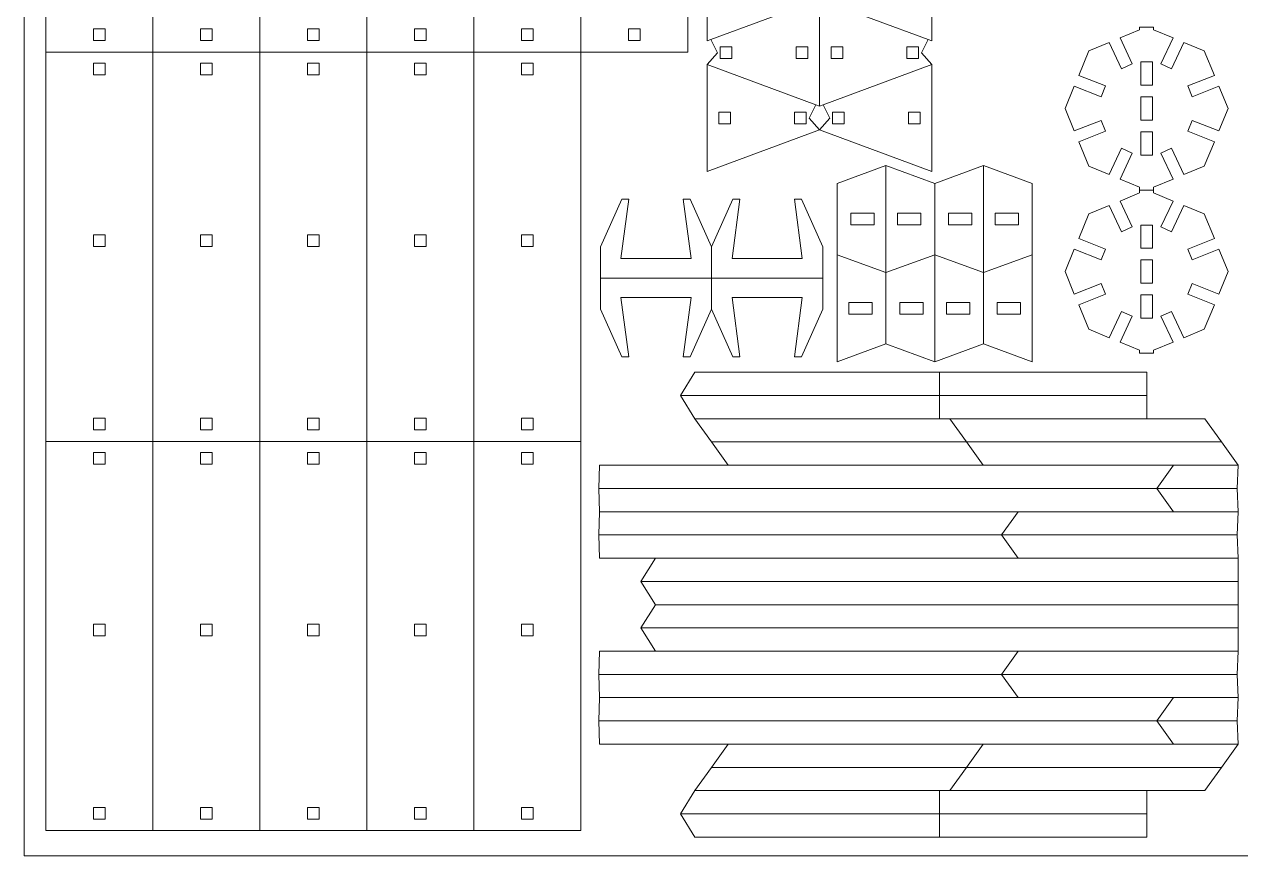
# Model space of a CAD drawing. Header units: millimetres. Extents: x -983 to 262, y -252 to 208.
# Drawn here: x -982.8 to -669.6, y -251.7 to -37.5 of the extents above; entities that cross this region are included whole.
import ezdxf

# ---------------------------------------------------------------- set-up
doc = ezdxf.new("R2010")
doc.units = ezdxf.units.MM
doc.header["$MEASUREMENT"] = 0
doc.layers.add('Layer 1', color=7, linetype='Continuous')

msp = doc.modelspace()

# ---------------------------------------------------------------- linework, layer by layer
at = {"layer": 'Layer 1', "color": 3, "lineweight": 9}
for points in [[(-982.7521, -251.6623), (-982.7521, -251.6623), (-982.7521, 208.3383), (-982.7521, 208.3383)], [(-977.1906, 55.5229), (-977.1906, 55.5229), (-977.1906, -44.723), (-977.1906, -44.723)], [(-811.8708, -44.723), (-811.8708, -44.723), (-811.8708, 55.5229), (-811.8708, 55.5229)], [(-806.9383, -14.2556), (-806.9383, -14.2556), (-806.9383, -41.8094), (-806.9383, -41.8094)], [(-749.1055, -14.2556), (-749.1055, -14.2556), (-749.1055, -41.8094), (-749.1055, -41.8094)], [(-695.5883, -38.9696), (-695.5883, -38.9696), (-700.6082, -41.0485), (-700.6082, -41.0485)], [(-691.9892, -38.224), (-691.9892, -38.224), (-695.5883, -38.224), (-695.5883, -38.224)], [(-695.5883, -38.224), (-695.5883, -38.224), (-695.5883, -38.9696), (-695.5883, -38.9696)], [(-691.9892, -38.9696), (-691.9892, -38.9696), (-691.9892, -38.224), (-691.9892, -38.224)], [(-686.9692, -41.0485), (-686.9692, -41.0485), (-691.9892, -38.9696), (-691.9892, -38.9696)], [(-806.9383, -41.8094), (-806.9383, -41.8094), (-805.9906, -41.4564), (-805.9906, -41.4564)], [(-805.9906, -41.4564), (-805.9906, -41.4564), (-804.2835, -44.8841), (-804.2835, -44.8841)], [(-750.0533, -41.4564), (-750.0533, -41.4564), (-751.7603, -44.8841), (-751.7603, -44.8841)], [(-749.1055, -41.8094), (-749.1055, -41.8094), (-750.0533, -41.4564), (-750.0533, -41.4564)], [(-703.383, -42.1985), (-703.383, -42.1985), (-708.6377, -44.3734), (-708.6377, -44.3734)], [(-703.383, -42.1985), (-703.383, -42.1985), (-700.2192, -48.982), (-700.2192, -48.982)], [(-700.6082, -41.0485), (-700.6082, -41.0485), (-697.4993, -47.7137), (-697.4993, -47.7137)], [(-686.9692, -41.0485), (-686.9692, -41.0485), (-690.0765, -47.7137), (-690.0765, -47.7137)], [(-684.1945, -42.1985), (-684.1945, -42.1985), (-687.3566, -48.982), (-687.3566, -48.982)], [(-678.9398, -44.3734), (-678.9398, -44.3734), (-684.1945, -42.1985), (-684.1945, -42.1985)], [(-977.1906, -44.723), (-977.1906, -44.723), (-977.1906, -144.9689), (-977.1906, -144.9689)], [(-839.4247, -144.9689), (-839.4247, -144.9689), (-839.4247, -44.723), (-839.4247, -44.723)], [(-839.4247, -44.723), (-839.4247, -44.723), (-811.8708, -44.723), (-811.8708, -44.723)], [(-804.2835, -44.8841), (-804.2835, -44.8841), (-806.9383, -47.8971), (-806.9383, -47.8971)], [(-751.7603, -44.8841), (-751.7603, -44.8841), (-749.1055, -47.8971), (-749.1055, -47.8971)], [(-708.6377, -44.3734), (-708.6377, -44.3734), (-711.2479, -50.6736), (-711.2479, -50.6736)], [(-676.3295, -50.6736), (-676.3295, -50.6736), (-678.9398, -44.3734), (-678.9398, -44.3734)], [(-806.9383, -47.8971), (-806.9383, -47.8971), (-806.9383, -75.4492), (-806.9383, -75.4492)], [(-749.1055, -47.8971), (-749.1055, -47.8971), (-749.1055, -75.4492), (-749.1055, -75.4492)], [(-697.4993, -47.7137), (-697.4993, -47.7137), (-700.2192, -48.982), (-700.2192, -48.982)], [(-687.3566, -48.982), (-687.3566, -48.982), (-690.0765, -47.7137), (-690.0765, -47.7137)], [(-711.2479, -50.6736), (-711.2479, -50.6736), (-704.3873, -53.3986), (-704.3873, -53.3986)], [(-676.3295, -50.6736), (-676.3295, -50.6736), (-683.1902, -53.3986), (-683.1902, -53.3986)], [(-712.3945, -53.4449), (-712.3945, -53.4449), (-714.7888, -59.224), (-714.7888, -59.224)], [(-712.3945, -53.4449), (-712.3945, -53.4449), (-705.4944, -56.1871), (-705.4944, -56.1871)], [(-704.3873, -53.3986), (-704.3873, -53.3986), (-705.4944, -56.1871), (-705.4944, -56.1871)], [(-682.083, -56.1871), (-682.083, -56.1871), (-683.1902, -53.3986), (-683.1902, -53.3986)], [(-675.1813, -53.4449), (-675.1813, -53.4449), (-682.083, -56.1871), (-682.083, -56.1871)], [(-675.1813, -53.4449), (-675.1813, -53.4449), (-672.7887, -59.224), (-672.7887, -59.224)], [(-712.3945, -65.0015), (-712.3945, -65.0015), (-714.7888, -59.224), (-714.7888, -59.224)], [(-675.1813, -65.0015), (-675.1813, -65.0015), (-672.7887, -59.224), (-672.7887, -59.224)], [(-712.3945, -65.0015), (-712.3945, -65.0015), (-705.4944, -62.2593), (-705.4944, -62.2593)], [(-705.4944, -62.2593), (-705.4944, -62.2593), (-704.3873, -65.0478), (-704.3873, -65.0478)], [(-683.1902, -65.0478), (-683.1902, -65.0478), (-682.083, -62.2593), (-682.083, -62.2593)], [(-675.1813, -65.0015), (-675.1813, -65.0015), (-682.083, -62.2593), (-682.083, -62.2593)], [(-806.9383, -75.4492), (-806.9383, -75.4492), (-778.0219, -64.717), (-778.0219, -64.717)], [(-749.1055, -75.4492), (-749.1055, -75.4492), (-778.0219, -64.717), (-778.0219, -64.717)], [(-711.2479, -67.7728), (-711.2479, -67.7728), (-704.3873, -65.0478), (-704.3873, -65.0478)], [(-676.3295, -67.7728), (-676.3295, -67.7728), (-683.1902, -65.0478), (-683.1902, -65.0478)], [(-711.2479, -67.7728), (-711.2479, -67.7728), (-708.6377, -74.073), (-708.6377, -74.073)], [(-678.9398, -74.073), (-678.9398, -74.073), (-676.3295, -67.7728), (-676.3295, -67.7728)], [(-703.383, -76.2496), (-703.383, -76.2496), (-700.2192, -69.4661), (-700.2192, -69.4661)], [(-700.6082, -77.3996), (-700.6082, -77.3996), (-697.4993, -70.7327), (-697.4993, -70.7327)], [(-700.2192, -69.4661), (-700.2192, -69.4661), (-697.4993, -70.7327), (-697.4993, -70.7327)], [(-690.0765, -70.7327), (-690.0765, -70.7327), (-687.3566, -69.4661), (-687.3566, -69.4661)], [(-686.9692, -77.3996), (-686.9692, -77.3996), (-690.0765, -70.7327), (-690.0765, -70.7327)], [(-684.1945, -76.2496), (-684.1945, -76.2496), (-687.3566, -69.4661), (-687.3566, -69.4661)], [(-773.4733, -78.5085), (-773.4733, -78.5085), (-760.9072, -73.917), (-760.9072, -73.917)], [(-748.3412, -78.5085), (-748.3412, -78.5085), (-760.9072, -73.917), (-760.9072, -73.917)], [(-748.3412, -78.5085), (-748.3412, -78.5085), (-735.7751, -73.917), (-735.7751, -73.917)], [(-723.209, -78.5085), (-723.209, -78.5085), (-735.7751, -73.917), (-735.7751, -73.917)], [(-708.6377, -74.073), (-708.6377, -74.073), (-703.383, -76.2496), (-703.383, -76.2496)], [(-684.1945, -76.2496), (-684.1945, -76.2496), (-678.9398, -74.073), (-678.9398, -74.073)], [(-700.6082, -77.3996), (-700.6082, -77.3996), (-695.5883, -79.4768), (-695.5883, -79.4768)], [(-691.9892, -79.4768), (-691.9892, -79.4768), (-686.9692, -77.3996), (-686.9692, -77.3996)], [(-773.4733, -78.5085), (-773.4733, -78.5085), (-773.4733, -96.876), (-773.4733, -96.876)], [(-723.209, -78.5085), (-723.209, -78.5085), (-723.209, -96.876), (-723.209, -96.876)], [(-695.5883, -80.9679), (-695.5883, -80.9679), (-700.6082, -83.0485), (-700.6082, -83.0485)], [(-695.5883, -79.4768), (-695.5883, -79.4768), (-695.5883, -80.2241), (-695.5883, -80.2241)], [(-695.5883, -80.2241), (-695.5883, -80.2241), (-695.5883, -80.9679), (-695.5883, -80.9679)], [(-691.9892, -80.2241), (-691.9892, -80.2241), (-691.9892, -79.4768), (-691.9892, -79.4768)], [(-691.9892, -80.9679), (-691.9892, -80.9679), (-691.9892, -80.2241), (-691.9892, -80.2241)], [(-686.9692, -83.0485), (-686.9692, -83.0485), (-691.9892, -80.9679), (-691.9892, -80.9679)], [(-828.8964, -82.5498), (-828.8964, -82.5498), (-834.3911, -94.8828), (-834.3911, -94.8828)], [(-827.0883, -82.5498), (-827.0883, -82.5498), (-829.1209, -97.8821), (-829.1209, -97.8821)], [(-828.8964, -82.5498), (-828.8964, -82.5498), (-827.0883, -82.5498), (-827.0883, -82.5498)], [(-813.0877, -82.5498), (-813.0877, -82.5498), (-811.2796, -82.5498), (-811.2796, -82.5498)], [(-813.0877, -82.5498), (-813.0877, -82.5498), (-811.0568, -97.8821), (-811.0568, -97.8821)], [(-811.2796, -82.5498), (-811.2796, -82.5498), (-805.7849, -94.8828), (-805.7849, -94.8828)], [(-800.2885, -82.5498), (-800.2885, -82.5498), (-805.7849, -94.8828), (-805.7849, -94.8828)], [(-798.4821, -82.5498), (-798.4821, -82.5498), (-800.513, -97.8821), (-800.513, -97.8821)], [(-800.2885, -82.5498), (-800.2885, -82.5498), (-798.4821, -82.5498), (-798.4821, -82.5498)], [(-784.4815, -82.5498), (-784.4815, -82.5498), (-782.6734, -82.5498), (-782.6734, -82.5498)], [(-784.4815, -82.5498), (-784.4815, -82.5498), (-782.4489, -97.8821), (-782.4489, -97.8821)], [(-782.6734, -82.5498), (-782.6734, -82.5498), (-777.1787, -94.8828), (-777.1787, -94.8828)], [(-703.383, -84.1968), (-703.383, -84.1968), (-708.6377, -86.3734), (-708.6377, -86.3734)], [(-703.383, -84.1968), (-703.383, -84.1968), (-700.2192, -90.982), (-700.2192, -90.982)], [(-700.6082, -83.0485), (-700.6082, -83.0485), (-697.4993, -89.7138), (-697.4993, -89.7138)], [(-686.9692, -83.0485), (-686.9692, -83.0485), (-690.0765, -89.7138), (-690.0765, -89.7138)], [(-684.1945, -84.1968), (-684.1945, -84.1968), (-687.3566, -90.982), (-687.3566, -90.982)], [(-678.9398, -86.3734), (-678.9398, -86.3734), (-684.1945, -84.1968), (-684.1945, -84.1968)], [(-708.6377, -86.3734), (-708.6377, -86.3734), (-711.2479, -92.6736), (-711.2479, -92.6736)], [(-676.3295, -92.6736), (-676.3295, -92.6736), (-678.9398, -86.3734), (-678.9398, -86.3734)], [(-697.4993, -89.7138), (-697.4993, -89.7138), (-700.2192, -90.982), (-700.2192, -90.982)], [(-687.3566, -90.982), (-687.3566, -90.982), (-690.0765, -89.7138), (-690.0765, -89.7138)], [(-711.2479, -92.6736), (-711.2479, -92.6736), (-704.3873, -95.3987), (-704.3873, -95.3987)], [(-676.3295, -92.6736), (-676.3295, -92.6736), (-683.1902, -95.3987), (-683.1902, -95.3987)], [(-834.3911, -94.8828), (-834.3911, -94.8828), (-834.3911, -102.8831), (-834.3911, -102.8831)], [(-777.1787, -94.8828), (-777.1787, -94.8828), (-777.1787, -102.8831), (-777.1787, -102.8831)], [(-773.4733, -124.4299), (-773.4733, -124.4299), (-773.4733, -96.876), (-773.4733, -96.876)], [(-723.209, -124.4299), (-723.209, -124.4299), (-723.209, -96.876), (-723.209, -96.876)], [(-712.3945, -95.4449), (-712.3945, -95.4449), (-714.7888, -101.2224), (-714.7888, -101.2224)], [(-712.3945, -95.4449), (-712.3945, -95.4449), (-705.4944, -98.1871), (-705.4944, -98.1871)], [(-704.3873, -95.3987), (-704.3873, -95.3987), (-705.4944, -98.1871), (-705.4944, -98.1871)], [(-682.083, -98.1871), (-682.083, -98.1871), (-683.1902, -95.3987), (-683.1902, -95.3987)], [(-675.1813, -95.4449), (-675.1813, -95.4449), (-682.083, -98.1871), (-682.083, -98.1871)], [(-675.1813, -95.4449), (-675.1813, -95.4449), (-672.7887, -101.2224), (-672.7887, -101.2224)], [(-829.1209, -97.8821), (-829.1209, -97.8821), (-811.0568, -97.8821), (-811.0568, -97.8821)], [(-800.513, -97.8821), (-800.513, -97.8821), (-782.4489, -97.8821), (-782.4489, -97.8821)], [(-834.3911, -110.8818), (-834.3911, -110.8818), (-834.3911, -102.8831), (-834.3911, -102.8831)], [(-777.1787, -110.8818), (-777.1787, -110.8818), (-777.1787, -102.8831), (-777.1787, -102.8831)], [(-712.3945, -107.0016), (-712.3945, -107.0016), (-714.7888, -101.2224), (-714.7888, -101.2224)], [(-675.1813, -107.0016), (-675.1813, -107.0016), (-672.7887, -101.2224), (-672.7887, -101.2224)], [(-712.3945, -107.0016), (-712.3945, -107.0016), (-705.4944, -104.2594), (-705.4944, -104.2594)], [(-705.4944, -104.2594), (-705.4944, -104.2594), (-704.3873, -107.0478), (-704.3873, -107.0478)], [(-683.1902, -107.0478), (-683.1902, -107.0478), (-682.083, -104.2594), (-682.083, -104.2594)], [(-675.1813, -107.0016), (-675.1813, -107.0016), (-682.083, -104.2594), (-682.083, -104.2594)], [(-811.0568, -107.8825), (-811.0568, -107.8825), (-829.1209, -107.8825), (-829.1209, -107.8825)], [(-827.0883, -123.2148), (-827.0883, -123.2148), (-829.1209, -107.8825), (-829.1209, -107.8825)], [(-813.0877, -123.2148), (-813.0877, -123.2148), (-811.0568, -107.8825), (-811.0568, -107.8825)], [(-782.4489, -107.8825), (-782.4489, -107.8825), (-800.513, -107.8825), (-800.513, -107.8825)], [(-798.4821, -123.2148), (-798.4821, -123.2148), (-800.513, -107.8825), (-800.513, -107.8825)], [(-784.4815, -123.2148), (-784.4815, -123.2148), (-782.4489, -107.8825), (-782.4489, -107.8825)], [(-711.2479, -109.7729), (-711.2479, -109.7729), (-704.3873, -107.0478), (-704.3873, -107.0478)], [(-676.3295, -109.7729), (-676.3295, -109.7729), (-683.1902, -107.0478), (-683.1902, -107.0478)], [(-828.8964, -123.2148), (-828.8964, -123.2148), (-834.3911, -110.8818), (-834.3911, -110.8818)], [(-811.2796, -123.2148), (-811.2796, -123.2148), (-805.7849, -110.8818), (-805.7849, -110.8818)], [(-800.2885, -123.2148), (-800.2885, -123.2148), (-805.7849, -110.8818), (-805.7849, -110.8818)], [(-782.6734, -123.2148), (-782.6734, -123.2148), (-777.1787, -110.8818), (-777.1787, -110.8818)], [(-711.2479, -109.7729), (-711.2479, -109.7729), (-708.6377, -116.0731), (-708.6377, -116.0731)], [(-703.383, -118.2497), (-703.383, -118.2497), (-700.2192, -111.4662), (-700.2192, -111.4662)], [(-700.6082, -119.398), (-700.6082, -119.398), (-697.4993, -112.7327), (-697.4993, -112.7327)], [(-700.2192, -111.4662), (-700.2192, -111.4662), (-697.4993, -112.7327), (-697.4993, -112.7327)], [(-690.0765, -112.7327), (-690.0765, -112.7327), (-687.3566, -111.4662), (-687.3566, -111.4662)], [(-686.9692, -119.398), (-686.9692, -119.398), (-690.0765, -112.7327), (-690.0765, -112.7327)], [(-684.1945, -118.2497), (-684.1945, -118.2497), (-687.3566, -111.4662), (-687.3566, -111.4662)], [(-678.9398, -116.0731), (-678.9398, -116.0731), (-676.3295, -109.7729), (-676.3295, -109.7729)], [(-708.6377, -116.0731), (-708.6377, -116.0731), (-703.383, -118.2497), (-703.383, -118.2497)], [(-684.1945, -118.2497), (-684.1945, -118.2497), (-678.9398, -116.0731), (-678.9398, -116.0731)], [(-760.9072, -119.8384), (-760.9072, -119.8384), (-773.4733, -124.4299), (-773.4733, -124.4299)], [(-760.9072, -119.8384), (-760.9072, -119.8384), (-748.3412, -124.4299), (-748.3412, -124.4299)], [(-735.7751, -119.8384), (-735.7751, -119.8384), (-748.3412, -124.4299), (-748.3412, -124.4299)], [(-735.7751, -119.8384), (-735.7751, -119.8384), (-723.209, -124.4299), (-723.209, -124.4299)], [(-700.6082, -119.398), (-700.6082, -119.398), (-695.5883, -121.4769), (-695.5883, -121.4769)], [(-695.5883, -121.4769), (-695.5883, -121.4769), (-695.5883, -122.2224), (-695.5883, -122.2224)], [(-691.9892, -121.4769), (-691.9892, -121.4769), (-686.9692, -119.398), (-686.9692, -119.398)], [(-691.9892, -122.2224), (-691.9892, -122.2224), (-691.9892, -121.4769), (-691.9892, -121.4769)], [(-827.0883, -123.2148), (-827.0883, -123.2148), (-828.8964, -123.2148), (-828.8964, -123.2148)], [(-811.2796, -123.2148), (-811.2796, -123.2148), (-813.0877, -123.2148), (-813.0877, -123.2148)], [(-798.4821, -123.2148), (-798.4821, -123.2148), (-800.2885, -123.2148), (-800.2885, -123.2148)], [(-782.6734, -123.2148), (-782.6734, -123.2148), (-784.4815, -123.2148), (-784.4815, -123.2148)], [(-695.5883, -122.2224), (-695.5883, -122.2224), (-691.9892, -122.2224), (-691.9892, -122.2224)], [(-810.1158, -127.1292), (-810.1158, -127.1292), (-813.8161, -133.1175), (-813.8161, -133.1175)], [(-810.1158, -127.1292), (-810.1158, -127.1292), (-747.0918, -127.1292), (-747.0918, -127.1292)], [(-747.0918, -127.1292), (-747.0918, -127.1292), (-693.7287, -127.1292), (-693.7287, -127.1292)], [(-693.7287, -133.1175), (-693.7287, -133.1175), (-693.7287, -127.1292), (-693.7287, -127.1292)], [(-810.1158, -139.104), (-810.1158, -139.104), (-813.8161, -133.1175), (-813.8161, -133.1175)], [(-693.7287, -139.104), (-693.7287, -139.104), (-693.7287, -133.1175), (-693.7287, -133.1175)], [(-805.8209, -145.0923), (-805.8209, -145.0923), (-810.1158, -139.104), (-810.1158, -139.104)], [(-693.7287, -139.104), (-693.7287, -139.104), (-678.7718, -139.104), (-678.7718, -139.104)], [(-674.4769, -145.0923), (-674.4769, -145.0923), (-678.7718, -139.104), (-678.7718, -139.104)], [(-977.1906, -144.9689), (-977.1906, -144.9689), (-977.1906, -245.2148), (-977.1906, -245.2148)], [(-839.4247, -245.2148), (-839.4247, -245.2148), (-839.4247, -144.9689), (-839.4247, -144.9689)], [(-801.5259, -151.0805), (-801.5259, -151.0805), (-805.8209, -145.0923), (-805.8209, -145.0923)], [(-670.1819, -151.0805), (-670.1819, -151.0805), (-674.4769, -145.0923), (-674.4769, -145.0923)], [(-834.8641, -157.0688), (-834.8641, -157.0688), (-834.6122, -151.0805), (-834.6122, -151.0805)], [(-834.6122, -151.0805), (-834.6122, -151.0805), (-801.5259, -151.0805), (-801.5259, -151.0805)], [(-670.4356, -157.0688), (-670.4356, -157.0688), (-670.1819, -151.0805), (-670.1819, -151.0805)], [(-834.8641, -157.0688), (-834.8641, -157.0688), (-834.6156, -163.0571), (-834.6156, -163.0571)], [(-670.4356, -157.0688), (-670.4356, -157.0688), (-670.1819, -163.0571), (-670.1819, -163.0571)], [(-834.6156, -163.0571), (-834.6156, -163.0571), (-834.8538, -169.0453), (-834.8538, -169.0453)], [(-670.4356, -169.0453), (-670.4356, -169.0453), (-670.1819, -163.0571), (-670.1819, -163.0571)], [(-834.6156, -175.0336), (-834.6156, -175.0336), (-834.8538, -169.0453), (-834.8538, -169.0453)], [(-670.4356, -169.0453), (-670.4356, -169.0453), (-670.1819, -175.0336), (-670.1819, -175.0336)], [(-834.6156, -175.0336), (-834.6156, -175.0336), (-820.2654, -175.0336), (-820.2654, -175.0336)], [(-820.2654, -175.0336), (-820.2654, -175.0336), (-823.9656, -181.0218), (-823.9656, -181.0218)], [(-670.1819, -175.0336), (-670.1819, -175.0336), (-670.1819, -181.0218), (-670.1819, -181.0218)], [(-820.2654, -187.0101), (-820.2654, -187.0101), (-823.9656, -181.0218), (-823.9656, -181.0218)], [(-670.1819, -187.0101), (-670.1819, -187.0101), (-670.1819, -181.0218), (-670.1819, -181.0218)], [(-820.2654, -187.0101), (-820.2654, -187.0101), (-823.9656, -192.9966), (-823.9656, -192.9966)], [(-670.1819, -187.0101), (-670.1819, -187.0101), (-670.1819, -192.9966), (-670.1819, -192.9966)], [(-820.2654, -198.9849), (-820.2654, -198.9849), (-823.9656, -192.9966), (-823.9656, -192.9966)], [(-670.1819, -198.9849), (-670.1819, -198.9849), (-670.1819, -192.9966), (-670.1819, -192.9966)], [(-834.6156, -198.9849), (-834.6156, -198.9849), (-834.8538, -204.9731), (-834.8538, -204.9731)], [(-834.6156, -198.9849), (-834.6156, -198.9849), (-820.2654, -198.9849), (-820.2654, -198.9849)], [(-670.4356, -204.9731), (-670.4356, -204.9731), (-670.1819, -198.9849), (-670.1819, -198.9849)], [(-834.6156, -210.9614), (-834.6156, -210.9614), (-834.8538, -204.9731), (-834.8538, -204.9731)], [(-670.4356, -204.9731), (-670.4356, -204.9731), (-670.1819, -210.9614), (-670.1819, -210.9614)], [(-834.8641, -216.9497), (-834.8641, -216.9497), (-834.6156, -210.9614), (-834.6156, -210.9614)], [(-670.4356, -216.9497), (-670.4356, -216.9497), (-670.1819, -210.9614), (-670.1819, -210.9614)], [(-834.8641, -216.9497), (-834.8641, -216.9497), (-834.6122, -222.9379), (-834.6122, -222.9379)], [(-670.4356, -216.9497), (-670.4356, -216.9497), (-670.1819, -222.9379), (-670.1819, -222.9379)], [(-834.6122, -222.9379), (-834.6122, -222.9379), (-801.5259, -222.9379), (-801.5259, -222.9379)], [(-801.5259, -222.9379), (-801.5259, -222.9379), (-805.8209, -228.9262), (-805.8209, -228.9262)], [(-670.1819, -222.9379), (-670.1819, -222.9379), (-674.4769, -228.9262), (-674.4769, -228.9262)], [(-805.8209, -228.9262), (-805.8209, -228.9262), (-810.1158, -234.9127), (-810.1158, -234.9127)], [(-674.4769, -228.9262), (-674.4769, -228.9262), (-678.7718, -234.9127), (-678.7718, -234.9127)], [(-810.1158, -234.9127), (-810.1158, -234.9127), (-813.8161, -240.901), (-813.8161, -240.901)], [(-693.7287, -234.9127), (-693.7287, -234.9127), (-678.7718, -234.9127), (-678.7718, -234.9127)], [(-693.7287, -234.9127), (-693.7287, -234.9127), (-693.7287, -240.901), (-693.7287, -240.901)], [(-810.1158, -246.8892), (-810.1158, -246.8892), (-813.8161, -240.901), (-813.8161, -240.901)], [(-693.7287, -240.901), (-693.7287, -240.901), (-693.7287, -246.8892), (-693.7287, -246.8892)], [(-977.1906, -245.2148), (-977.1906, -245.2148), (-949.6367, -245.2148), (-949.6367, -245.2148)], [(-949.6367, -245.2148), (-949.6367, -245.2148), (-922.0846, -245.2148), (-922.0846, -245.2148)], [(-922.0846, -245.2148), (-922.0846, -245.2148), (-894.5307, -245.2148), (-894.5307, -245.2148)], [(-894.5307, -245.2148), (-894.5307, -245.2148), (-866.9786, -245.2148), (-866.9786, -245.2148)], [(-866.9786, -245.2148), (-866.9786, -245.2148), (-839.4247, -245.2148), (-839.4247, -245.2148)], [(-810.1158, -246.8892), (-810.1158, -246.8892), (-747.0918, -246.8892), (-747.0918, -246.8892)], [(-747.0918, -246.8892), (-747.0918, -246.8892), (-693.7287, -246.8892), (-693.7287, -246.8892)], [(-382.7524, -251.6623), (-382.7524, -251.6623), (-982.7521, -251.6623), (-982.7521, -251.6623)]]:
    msp.add_open_spline(points, degree=3, dxfattribs=at)
at = {"layer": 'Layer 1', "color": 1, "lineweight": 9}
for points in [[(-949.6367, 55.5229), (-949.6367, 55.5229), (-949.6367, -44.723), (-949.6367, -44.723)], [(-922.0846, 55.5229), (-922.0846, 55.5229), (-922.0846, -44.723), (-922.0846, -44.723)], [(-894.5307, 55.5229), (-894.5307, 55.5229), (-894.5307, -44.723), (-894.5307, -44.723)], [(-866.9786, 55.5229), (-866.9786, 55.5229), (-866.9786, -44.723), (-866.9786, -44.723)], [(-839.4247, -44.723), (-839.4247, -44.723), (-839.4247, 55.5229), (-839.4247, 55.5229)], [(-805.9906, -41.4564), (-805.9906, -41.4564), (-778.0219, -31.0755), (-778.0219, -31.0755)], [(-778.0219, -31.0755), (-778.0219, -31.0755), (-778.0219, -58.6293), (-778.0219, -58.6293)], [(-750.0533, -41.4564), (-750.0533, -41.4564), (-778.0219, -31.0755), (-778.0219, -31.0755)], [(-964.9142, -38.7228), (-964.9142, -38.7228), (-961.9149, -38.7228), (-961.9149, -38.7228)], [(-964.9142, -41.7237), (-964.9142, -41.7237), (-964.9142, -38.7228), (-964.9142, -38.7228)], [(-961.9149, -38.7228), (-961.9149, -38.7228), (-961.9149, -41.7237), (-961.9149, -41.7237)], [(-937.362, -41.7237), (-937.362, -41.7237), (-937.362, -38.7228), (-937.362, -38.7228)], [(-937.362, -38.7228), (-937.362, -38.7228), (-934.361, -38.7228), (-934.361, -38.7228)], [(-934.361, -38.7228), (-934.361, -38.7228), (-934.361, -41.7237), (-934.361, -41.7237)], [(-909.8081, -41.7237), (-909.8081, -41.7237), (-909.8081, -38.7228), (-909.8081, -38.7228)], [(-909.8081, -38.7228), (-909.8081, -38.7228), (-906.8072, -38.7228), (-906.8072, -38.7228)], [(-906.8072, -38.7228), (-906.8072, -38.7228), (-906.8072, -41.7237), (-906.8072, -41.7237)], [(-882.2543, -38.7228), (-882.2543, -38.7228), (-879.255, -38.7228), (-879.255, -38.7228)], [(-882.2543, -41.7237), (-882.2543, -41.7237), (-882.2543, -38.7228), (-882.2543, -38.7228)], [(-879.255, -38.7228), (-879.255, -38.7228), (-879.255, -41.7237), (-879.255, -41.7237)], [(-854.7004, -41.7237), (-854.7004, -41.7237), (-854.7004, -38.7228), (-854.7004, -38.7228)], [(-854.7004, -38.7228), (-854.7004, -38.7228), (-851.7011, -38.7228), (-851.7011, -38.7228)], [(-851.7011, -38.7228), (-851.7011, -38.7228), (-851.7011, -41.7237), (-851.7011, -41.7237)], [(-827.1483, -41.7237), (-827.1483, -41.7237), (-827.1483, -38.7228), (-827.1483, -38.7228)], [(-827.1483, -38.7228), (-827.1483, -38.7228), (-824.149, -38.7228), (-824.149, -38.7228)], [(-824.149, -38.7228), (-824.149, -38.7228), (-824.149, -41.7237), (-824.149, -41.7237)], [(-961.9149, -41.7237), (-961.9149, -41.7237), (-964.9142, -41.7237), (-964.9142, -41.7237)], [(-934.361, -41.7237), (-934.361, -41.7237), (-937.362, -41.7237), (-937.362, -41.7237)], [(-906.8072, -41.7237), (-906.8072, -41.7237), (-909.8081, -41.7237), (-909.8081, -41.7237)], [(-879.255, -41.7237), (-879.255, -41.7237), (-882.2543, -41.7237), (-882.2543, -41.7237)], [(-851.7011, -41.7237), (-851.7011, -41.7237), (-854.7004, -41.7237), (-854.7004, -41.7237)], [(-824.149, -41.7237), (-824.149, -41.7237), (-827.1483, -41.7237), (-827.1483, -41.7237)], [(-803.5432, -46.3529), (-803.5432, -46.3529), (-803.5432, -43.3519), (-803.5432, -43.3519)], [(-803.5432, -43.3519), (-803.5432, -43.3519), (-800.5422, -43.3519), (-800.5422, -43.3519)], [(-800.5422, -43.3519), (-800.5422, -43.3519), (-800.5422, -46.3529), (-800.5422, -46.3529)], [(-784.0222, -43.3519), (-784.0222, -43.3519), (-784.0222, -46.3529), (-784.0222, -46.3529)], [(-781.0229, -43.3519), (-781.0229, -43.3519), (-784.0222, -43.3519), (-784.0222, -43.3519)], [(-781.0229, -46.3529), (-781.0229, -46.3529), (-781.0229, -43.3519), (-781.0229, -43.3519)], [(-775.021, -46.3529), (-775.021, -46.3529), (-775.021, -43.3519), (-775.021, -43.3519)], [(-775.021, -43.3519), (-775.021, -43.3519), (-772.0217, -43.3519), (-772.0217, -43.3519)], [(-772.0217, -43.3519), (-772.0217, -43.3519), (-772.0217, -46.3529), (-772.0217, -46.3529)], [(-755.5, -43.3519), (-755.5, -43.3519), (-755.5, -46.3529), (-755.5, -46.3529)], [(-752.5007, -43.3519), (-752.5007, -43.3519), (-755.5, -43.3519), (-755.5, -43.3519)], [(-752.5007, -46.3529), (-752.5007, -46.3529), (-752.5007, -43.3519), (-752.5007, -43.3519)], [(-977.1906, -44.723), (-977.1906, -44.723), (-949.6367, -44.723), (-949.6367, -44.723)], [(-949.6367, -44.723), (-949.6367, -44.723), (-949.6367, -144.9689), (-949.6367, -144.9689)], [(-949.6367, -44.723), (-949.6367, -44.723), (-922.0846, -44.723), (-922.0846, -44.723)], [(-922.0846, -44.723), (-922.0846, -44.723), (-922.0846, -144.9689), (-922.0846, -144.9689)], [(-894.5307, -44.723), (-894.5307, -44.723), (-922.0846, -44.723), (-922.0846, -44.723)], [(-866.9786, -44.723), (-866.9786, -44.723), (-894.5307, -44.723), (-894.5307, -44.723)], [(-894.5307, -44.723), (-894.5307, -44.723), (-894.5307, -144.9689), (-894.5307, -144.9689)], [(-866.9786, -44.723), (-866.9786, -44.723), (-866.9786, -144.9689), (-866.9786, -144.9689)], [(-839.4247, -44.723), (-839.4247, -44.723), (-866.9786, -44.723), (-866.9786, -44.723)], [(-800.5422, -46.3529), (-800.5422, -46.3529), (-803.5432, -46.3529), (-803.5432, -46.3529)], [(-784.0222, -46.3529), (-784.0222, -46.3529), (-781.0229, -46.3529), (-781.0229, -46.3529)], [(-772.0217, -46.3529), (-772.0217, -46.3529), (-775.021, -46.3529), (-775.021, -46.3529)], [(-755.5, -46.3529), (-755.5, -46.3529), (-752.5007, -46.3529), (-752.5007, -46.3529)], [(-964.9142, -47.568), (-964.9142, -47.568), (-961.9149, -47.568), (-961.9149, -47.568)], [(-964.9142, -50.569), (-964.9142, -50.569), (-964.9142, -47.568), (-964.9142, -47.568)], [(-961.9149, -47.568), (-961.9149, -47.568), (-961.9149, -50.569), (-961.9149, -50.569)], [(-937.362, -47.568), (-937.362, -47.568), (-934.361, -47.568), (-934.361, -47.568)], [(-937.362, -50.569), (-937.362, -50.569), (-937.362, -47.568), (-937.362, -47.568)], [(-934.361, -47.568), (-934.361, -47.568), (-934.361, -50.569), (-934.361, -50.569)], [(-909.8081, -47.568), (-909.8081, -47.568), (-906.8072, -47.568), (-906.8072, -47.568)], [(-909.8081, -50.569), (-909.8081, -50.569), (-909.8081, -47.568), (-909.8081, -47.568)], [(-906.8072, -47.568), (-906.8072, -47.568), (-906.8072, -50.569), (-906.8072, -50.569)], [(-882.2543, -50.569), (-882.2543, -50.569), (-882.2543, -47.568), (-882.2543, -47.568)], [(-882.2543, -47.568), (-882.2543, -47.568), (-879.255, -47.568), (-879.255, -47.568)], [(-879.255, -47.568), (-879.255, -47.568), (-879.255, -50.569), (-879.255, -50.569)], [(-854.7004, -47.568), (-854.7004, -47.568), (-851.7011, -47.568), (-851.7011, -47.568)], [(-854.7004, -50.569), (-854.7004, -50.569), (-854.7004, -47.568), (-854.7004, -47.568)], [(-851.7011, -47.568), (-851.7011, -47.568), (-851.7011, -50.569), (-851.7011, -50.569)], [(-778.9697, -58.278), (-778.9697, -58.278), (-806.9383, -47.8971), (-806.9383, -47.8971)], [(-777.0725, -58.278), (-777.0725, -58.278), (-749.1055, -47.8971), (-749.1055, -47.8971)], [(-695.2884, -53.2238), (-695.2884, -53.2238), (-695.2884, -47.2235), (-695.2884, -47.2235)], [(-692.2891, -47.2235), (-692.2891, -47.2235), (-695.2884, -47.2235), (-695.2884, -47.2235)], [(-692.2891, -53.2238), (-692.2891, -53.2238), (-692.2891, -47.2235), (-692.2891, -47.2235)], [(-961.9149, -50.569), (-961.9149, -50.569), (-964.9142, -50.569), (-964.9142, -50.569)], [(-934.361, -50.569), (-934.361, -50.569), (-937.362, -50.569), (-937.362, -50.569)], [(-906.8072, -50.569), (-906.8072, -50.569), (-909.8081, -50.569), (-909.8081, -50.569)], [(-879.255, -50.569), (-879.255, -50.569), (-882.2543, -50.569), (-882.2543, -50.569)], [(-851.7011, -50.569), (-851.7011, -50.569), (-854.7004, -50.569), (-854.7004, -50.569)], [(-695.2884, -53.2238), (-695.2884, -53.2238), (-692.2891, -53.2238), (-692.2891, -53.2238)], [(-692.2891, -56.2231), (-692.2891, -56.2231), (-695.2884, -56.2231), (-695.2884, -56.2231)], [(-695.2884, -62.2233), (-695.2884, -62.2233), (-695.2884, -56.2231), (-695.2884, -56.2231)], [(-692.2891, -62.2233), (-692.2891, -62.2233), (-692.2891, -56.2231), (-692.2891, -56.2231)], [(-778.9697, -58.278), (-778.9697, -58.278), (-780.6767, -61.7057), (-780.6767, -61.7057)], [(-778.0219, -58.6293), (-778.0219, -58.6293), (-778.9697, -58.278), (-778.9697, -58.278)], [(-778.0219, -58.6293), (-778.0219, -58.6293), (-777.0725, -58.278), (-777.0725, -58.278)], [(-777.0725, -58.278), (-777.0725, -58.278), (-775.3654, -61.7057), (-775.3654, -61.7057)], [(-803.9391, -60.1735), (-803.9391, -60.1735), (-800.9381, -60.1735), (-800.9381, -60.1735)], [(-803.9391, -63.1728), (-803.9391, -63.1728), (-803.9391, -60.1735), (-803.9391, -60.1735)], [(-800.9381, -60.1735), (-800.9381, -60.1735), (-800.9381, -63.1728), (-800.9381, -63.1728)], [(-781.4171, -60.1735), (-781.4171, -60.1735), (-784.4181, -60.1735), (-784.4181, -60.1735)], [(-784.4181, -60.1735), (-784.4181, -60.1735), (-784.4181, -63.1728), (-784.4181, -63.1728)], [(-781.4171, -63.1728), (-781.4171, -63.1728), (-781.4171, -60.1735), (-781.4171, -60.1735)], [(-780.6767, -61.7057), (-780.6767, -61.7057), (-778.0219, -64.717), (-778.0219, -64.717)], [(-775.3654, -61.7057), (-775.3654, -61.7057), (-778.0219, -64.717), (-778.0219, -64.717)], [(-774.6268, -60.1735), (-774.6268, -60.1735), (-771.6258, -60.1735), (-771.6258, -60.1735)], [(-774.6268, -63.1728), (-774.6268, -63.1728), (-774.6268, -60.1735), (-774.6268, -60.1735)], [(-771.6258, -60.1735), (-771.6258, -60.1735), (-771.6258, -63.1728), (-771.6258, -63.1728)], [(-752.1048, -60.1735), (-752.1048, -60.1735), (-755.1041, -60.1735), (-755.1041, -60.1735)], [(-755.1041, -60.1735), (-755.1041, -60.1735), (-755.1041, -63.1728), (-755.1041, -63.1728)], [(-752.1048, -63.1728), (-752.1048, -63.1728), (-752.1048, -60.1735), (-752.1048, -60.1735)], [(-695.2884, -62.2233), (-695.2884, -62.2233), (-692.2891, -62.2233), (-692.2891, -62.2233)], [(-800.9381, -63.1728), (-800.9381, -63.1728), (-803.9391, -63.1728), (-803.9391, -63.1728)], [(-784.4181, -63.1728), (-784.4181, -63.1728), (-781.4171, -63.1728), (-781.4171, -63.1728)], [(-771.6258, -63.1728), (-771.6258, -63.1728), (-774.6268, -63.1728), (-774.6268, -63.1728)], [(-755.1041, -63.1728), (-755.1041, -63.1728), (-752.1048, -63.1728), (-752.1048, -63.1728)], [(-695.2884, -71.2228), (-695.2884, -71.2228), (-695.2884, -65.2226), (-695.2884, -65.2226)], [(-692.2891, -65.2226), (-692.2891, -65.2226), (-695.2884, -65.2226), (-695.2884, -65.2226)], [(-692.2891, -71.2228), (-692.2891, -71.2228), (-692.2891, -65.2226), (-692.2891, -65.2226)], [(-695.2884, -71.2228), (-695.2884, -71.2228), (-692.2891, -71.2228), (-692.2891, -71.2228)], [(-760.9072, -73.917), (-760.9072, -73.917), (-760.9072, -101.4692), (-760.9072, -101.4692)], [(-735.7751, -73.917), (-735.7751, -73.917), (-735.7751, -101.4692), (-735.7751, -101.4692)], [(-748.3412, -78.5085), (-748.3412, -78.5085), (-748.3412, -96.876), (-748.3412, -96.876)], [(-695.5883, -80.2241), (-695.5883, -80.2241), (-691.9892, -80.2241), (-691.9892, -80.2241)], [(-769.9136, -86.1918), (-769.9136, -86.1918), (-763.9134, -86.1918), (-763.9134, -86.1918)], [(-769.9136, -89.1928), (-769.9136, -89.1928), (-769.9136, -86.1918), (-769.9136, -86.1918)], [(-763.9134, -86.1918), (-763.9134, -86.1918), (-763.9134, -89.1928), (-763.9134, -89.1928)], [(-751.9026, -86.1918), (-751.9026, -86.1918), (-757.9028, -86.1918), (-757.9028, -86.1918)], [(-757.9028, -86.1918), (-757.9028, -86.1918), (-757.9028, -89.1928), (-757.9028, -89.1928)], [(-751.9026, -89.1928), (-751.9026, -89.1928), (-751.9026, -86.1918), (-751.9026, -86.1918)], [(-744.7815, -89.1928), (-744.7815, -89.1928), (-744.7815, -86.1918), (-744.7815, -86.1918)], [(-744.7815, -86.1918), (-744.7815, -86.1918), (-738.7795, -86.1918), (-738.7795, -86.1918)], [(-738.7795, -86.1918), (-738.7795, -86.1918), (-738.7795, -89.1928), (-738.7795, -89.1928)], [(-732.7707, -86.1918), (-732.7707, -86.1918), (-732.7707, -89.1928), (-732.7707, -89.1928)], [(-726.7704, -86.1918), (-726.7704, -86.1918), (-732.7707, -86.1918), (-732.7707, -86.1918)], [(-726.7704, -89.1928), (-726.7704, -89.1928), (-726.7704, -86.1918), (-726.7704, -86.1918)], [(-763.9134, -89.1928), (-763.9134, -89.1928), (-769.9136, -89.1928), (-769.9136, -89.1928)], [(-757.9028, -89.1928), (-757.9028, -89.1928), (-751.9026, -89.1928), (-751.9026, -89.1928)], [(-738.7795, -89.1928), (-738.7795, -89.1928), (-744.7815, -89.1928), (-744.7815, -89.1928)], [(-732.7707, -89.1928), (-732.7707, -89.1928), (-726.7704, -89.1928), (-726.7704, -89.1928)], [(-695.2884, -95.2239), (-695.2884, -95.2239), (-695.2884, -89.2236), (-695.2884, -89.2236)], [(-692.2891, -89.2236), (-692.2891, -89.2236), (-695.2884, -89.2236), (-695.2884, -89.2236)], [(-692.2891, -95.2239), (-692.2891, -95.2239), (-692.2891, -89.2236), (-692.2891, -89.2236)], [(-964.9142, -91.7687), (-964.9142, -91.7687), (-961.9149, -91.7687), (-961.9149, -91.7687)], [(-964.9142, -94.768), (-964.9142, -94.768), (-964.9142, -91.7687), (-964.9142, -91.7687)], [(-961.9149, -91.7687), (-961.9149, -91.7687), (-961.9149, -94.768), (-961.9149, -94.768)], [(-937.362, -94.768), (-937.362, -94.768), (-937.362, -91.7687), (-937.362, -91.7687)], [(-937.362, -91.7687), (-937.362, -91.7687), (-934.361, -91.7687), (-934.361, -91.7687)], [(-934.361, -91.7687), (-934.361, -91.7687), (-934.361, -94.768), (-934.361, -94.768)], [(-909.8081, -91.7687), (-909.8081, -91.7687), (-906.8072, -91.7687), (-906.8072, -91.7687)], [(-909.8081, -94.768), (-909.8081, -94.768), (-909.8081, -91.7687), (-909.8081, -91.7687)], [(-906.8072, -91.7687), (-906.8072, -91.7687), (-906.8072, -94.768), (-906.8072, -94.768)], [(-882.2543, -91.7687), (-882.2543, -91.7687), (-879.255, -91.7687), (-879.255, -91.7687)], [(-882.2543, -94.768), (-882.2543, -94.768), (-882.2543, -91.7687), (-882.2543, -91.7687)], [(-879.255, -91.7687), (-879.255, -91.7687), (-879.255, -94.768), (-879.255, -94.768)], [(-854.7004, -94.768), (-854.7004, -94.768), (-854.7004, -91.7687), (-854.7004, -91.7687)], [(-854.7004, -91.7687), (-854.7004, -91.7687), (-851.7011, -91.7687), (-851.7011, -91.7687)], [(-851.7011, -91.7687), (-851.7011, -91.7687), (-851.7011, -94.768), (-851.7011, -94.768)], [(-961.9149, -94.768), (-961.9149, -94.768), (-964.9142, -94.768), (-964.9142, -94.768)], [(-934.361, -94.768), (-934.361, -94.768), (-937.362, -94.768), (-937.362, -94.768)], [(-906.8072, -94.768), (-906.8072, -94.768), (-909.8081, -94.768), (-909.8081, -94.768)], [(-879.255, -94.768), (-879.255, -94.768), (-882.2543, -94.768), (-882.2543, -94.768)], [(-851.7011, -94.768), (-851.7011, -94.768), (-854.7004, -94.768), (-854.7004, -94.768)], [(-805.7849, -94.8828), (-805.7849, -94.8828), (-805.7849, -102.8831), (-805.7849, -102.8831)], [(-760.9072, -101.4692), (-760.9072, -101.4692), (-773.4733, -96.876), (-773.4733, -96.876)], [(-760.9072, -101.4692), (-760.9072, -101.4692), (-748.3412, -96.876), (-748.3412, -96.876)], [(-735.7751, -101.4692), (-735.7751, -101.4692), (-748.3412, -96.876), (-748.3412, -96.876)], [(-748.3412, -124.4299), (-748.3412, -124.4299), (-748.3412, -96.876), (-748.3412, -96.876)], [(-735.7751, -101.4692), (-735.7751, -101.4692), (-723.209, -96.876), (-723.209, -96.876)], [(-695.2884, -95.2239), (-695.2884, -95.2239), (-692.2891, -95.2239), (-692.2891, -95.2239)], [(-692.2891, -98.2231), (-692.2891, -98.2231), (-695.2884, -98.2231), (-695.2884, -98.2231)], [(-695.2884, -104.2234), (-695.2884, -104.2234), (-695.2884, -98.2231), (-695.2884, -98.2231)], [(-692.2891, -104.2234), (-692.2891, -104.2234), (-692.2891, -98.2231), (-692.2891, -98.2231)], [(-834.3911, -102.8831), (-834.3911, -102.8831), (-805.7849, -102.8831), (-805.7849, -102.8831)], [(-805.7849, -110.8818), (-805.7849, -110.8818), (-805.7849, -102.8831), (-805.7849, -102.8831)], [(-805.7849, -102.8831), (-805.7849, -102.8831), (-777.1787, -102.8831), (-777.1787, -102.8831)], [(-760.9072, -119.8384), (-760.9072, -119.8384), (-760.9072, -101.4692), (-760.9072, -101.4692)], [(-735.7751, -119.8384), (-735.7751, -119.8384), (-735.7751, -101.4692), (-735.7751, -101.4692)], [(-695.2884, -104.2234), (-695.2884, -104.2234), (-692.2891, -104.2234), (-692.2891, -104.2234)], [(-770.4689, -112.1535), (-770.4689, -112.1535), (-770.4689, -109.1542), (-770.4689, -109.1542)], [(-770.4689, -109.1542), (-770.4689, -109.1542), (-764.4687, -109.1542), (-764.4687, -109.1542)], [(-764.4687, -109.1542), (-764.4687, -109.1542), (-764.4687, -112.1535), (-764.4687, -112.1535)], [(-757.3475, -109.1542), (-757.3475, -109.1542), (-757.3475, -112.1535), (-757.3475, -112.1535)], [(-751.3456, -109.1542), (-751.3456, -109.1542), (-757.3475, -109.1542), (-757.3475, -109.1542)], [(-751.3456, -112.1535), (-751.3456, -112.1535), (-751.3456, -109.1542), (-751.3456, -109.1542)], [(-745.3367, -112.1535), (-745.3367, -112.1535), (-745.3367, -109.1542), (-745.3367, -109.1542)], [(-745.3367, -109.1542), (-745.3367, -109.1542), (-739.3365, -109.1542), (-739.3365, -109.1542)], [(-739.3365, -109.1542), (-739.3365, -109.1542), (-739.3365, -112.1535), (-739.3365, -112.1535)], [(-732.2137, -109.1542), (-732.2137, -109.1542), (-732.2137, -112.1535), (-732.2137, -112.1535)], [(-726.2134, -109.1542), (-726.2134, -109.1542), (-732.2137, -109.1542), (-732.2137, -109.1542)], [(-726.2134, -112.1535), (-726.2134, -112.1535), (-726.2134, -109.1542), (-726.2134, -109.1542)], [(-695.2884, -113.2229), (-695.2884, -113.2229), (-695.2884, -107.2244), (-695.2884, -107.2244)], [(-692.2891, -107.2244), (-692.2891, -107.2244), (-695.2884, -107.2244), (-695.2884, -107.2244)], [(-692.2891, -113.2229), (-692.2891, -113.2229), (-692.2891, -107.2244), (-692.2891, -107.2244)], [(-764.4687, -112.1535), (-764.4687, -112.1535), (-770.4689, -112.1535), (-770.4689, -112.1535)], [(-757.3475, -112.1535), (-757.3475, -112.1535), (-751.3456, -112.1535), (-751.3456, -112.1535)], [(-739.3365, -112.1535), (-739.3365, -112.1535), (-745.3367, -112.1535), (-745.3367, -112.1535)], [(-732.2137, -112.1535), (-732.2137, -112.1535), (-726.2134, -112.1535), (-726.2134, -112.1535)], [(-695.2884, -113.2229), (-695.2884, -113.2229), (-692.2891, -113.2229), (-692.2891, -113.2229)], [(-747.0918, -127.1292), (-747.0918, -127.1292), (-747.0918, -133.1175), (-747.0918, -133.1175)], [(-747.0918, -133.1175), (-747.0918, -133.1175), (-813.8161, -133.1175), (-813.8161, -133.1175)], [(-693.7287, -133.1175), (-693.7287, -133.1175), (-747.0918, -133.1175), (-747.0918, -133.1175)], [(-747.0918, -133.1175), (-747.0918, -133.1175), (-747.0918, -139.104), (-747.0918, -139.104)], [(-964.9142, -138.9686), (-964.9142, -138.9686), (-961.9149, -138.9686), (-961.9149, -138.9686)], [(-964.9142, -141.9696), (-964.9142, -141.9696), (-964.9142, -138.9686), (-964.9142, -138.9686)], [(-961.9149, -138.9686), (-961.9149, -138.9686), (-961.9149, -141.9696), (-961.9149, -141.9696)], [(-937.362, -138.9686), (-937.362, -138.9686), (-934.361, -138.9686), (-934.361, -138.9686)], [(-937.362, -141.9696), (-937.362, -141.9696), (-937.362, -138.9686), (-937.362, -138.9686)], [(-934.361, -138.9686), (-934.361, -138.9686), (-934.361, -141.9696), (-934.361, -141.9696)], [(-909.8081, -141.9696), (-909.8081, -141.9696), (-909.8081, -138.9686), (-909.8081, -138.9686)], [(-909.8081, -138.9686), (-909.8081, -138.9686), (-906.8072, -138.9686), (-906.8072, -138.9686)], [(-906.8072, -138.9686), (-906.8072, -138.9686), (-906.8072, -141.9696), (-906.8072, -141.9696)], [(-882.2543, -138.9686), (-882.2543, -138.9686), (-879.255, -138.9686), (-879.255, -138.9686)], [(-882.2543, -141.9696), (-882.2543, -141.9696), (-882.2543, -138.9686), (-882.2543, -138.9686)], [(-879.255, -138.9686), (-879.255, -138.9686), (-879.255, -141.9696), (-879.255, -141.9696)], [(-854.7004, -138.9686), (-854.7004, -138.9686), (-851.7011, -138.9686), (-851.7011, -138.9686)], [(-854.7004, -141.9696), (-854.7004, -141.9696), (-854.7004, -138.9686), (-854.7004, -138.9686)], [(-851.7011, -138.9686), (-851.7011, -138.9686), (-851.7011, -141.9696), (-851.7011, -141.9696)], [(-810.1158, -139.104), (-810.1158, -139.104), (-747.0918, -139.104), (-747.0918, -139.104)], [(-747.0918, -139.104), (-747.0918, -139.104), (-744.4438, -139.104), (-744.4438, -139.104)], [(-740.1489, -145.0923), (-740.1489, -145.0923), (-744.4438, -139.104), (-744.4438, -139.104)], [(-744.4438, -139.104), (-744.4438, -139.104), (-693.7287, -139.104), (-693.7287, -139.104)], [(-961.9149, -141.9696), (-961.9149, -141.9696), (-964.9142, -141.9696), (-964.9142, -141.9696)], [(-934.361, -141.9696), (-934.361, -141.9696), (-937.362, -141.9696), (-937.362, -141.9696)], [(-906.8072, -141.9696), (-906.8072, -141.9696), (-909.8081, -141.9696), (-909.8081, -141.9696)], [(-879.255, -141.9696), (-879.255, -141.9696), (-882.2543, -141.9696), (-882.2543, -141.9696)], [(-851.7011, -141.9696), (-851.7011, -141.9696), (-854.7004, -141.9696), (-854.7004, -141.9696)], [(-977.1906, -144.9689), (-977.1906, -144.9689), (-949.6367, -144.9689), (-949.6367, -144.9689)], [(-949.6367, -144.9689), (-949.6367, -144.9689), (-949.6367, -245.2148), (-949.6367, -245.2148)], [(-949.6367, -144.9689), (-949.6367, -144.9689), (-922.0846, -144.9689), (-922.0846, -144.9689)], [(-922.0846, -144.9689), (-922.0846, -144.9689), (-922.0846, -245.2148), (-922.0846, -245.2148)], [(-922.0846, -144.9689), (-922.0846, -144.9689), (-894.5307, -144.9689), (-894.5307, -144.9689)], [(-894.5307, -144.9689), (-894.5307, -144.9689), (-894.5307, -245.2148), (-894.5307, -245.2148)], [(-894.5307, -144.9689), (-894.5307, -144.9689), (-866.9786, -144.9689), (-866.9786, -144.9689)], [(-866.9786, -144.9689), (-866.9786, -144.9689), (-866.9786, -245.2148), (-866.9786, -245.2148)], [(-866.9786, -144.9689), (-866.9786, -144.9689), (-839.4247, -144.9689), (-839.4247, -144.9689)], [(-805.8209, -145.0923), (-805.8209, -145.0923), (-740.1489, -145.0923), (-740.1489, -145.0923)], [(-735.8539, -151.0805), (-735.8539, -151.0805), (-740.1489, -145.0923), (-740.1489, -145.0923)], [(-740.1489, -145.0923), (-740.1489, -145.0923), (-674.4769, -145.0923), (-674.4769, -145.0923)], [(-964.9142, -147.8156), (-964.9142, -147.8156), (-961.9149, -147.8156), (-961.9149, -147.8156)], [(-964.9142, -150.8149), (-964.9142, -150.8149), (-964.9142, -147.8156), (-964.9142, -147.8156)], [(-961.9149, -147.8156), (-961.9149, -147.8156), (-961.9149, -150.8149), (-961.9149, -150.8149)], [(-937.362, -150.8149), (-937.362, -150.8149), (-937.362, -147.8156), (-937.362, -147.8156)], [(-937.362, -147.8156), (-937.362, -147.8156), (-934.361, -147.8156), (-934.361, -147.8156)], [(-934.361, -147.8156), (-934.361, -147.8156), (-934.361, -150.8149), (-934.361, -150.8149)], [(-909.8081, -150.8149), (-909.8081, -150.8149), (-909.8081, -147.8156), (-909.8081, -147.8156)], [(-909.8081, -147.8156), (-909.8081, -147.8156), (-906.8072, -147.8156), (-906.8072, -147.8156)], [(-906.8072, -147.8156), (-906.8072, -147.8156), (-906.8072, -150.8149), (-906.8072, -150.8149)], [(-882.2543, -147.8156), (-882.2543, -147.8156), (-879.255, -147.8156), (-879.255, -147.8156)], [(-882.2543, -150.8149), (-882.2543, -150.8149), (-882.2543, -147.8156), (-882.2543, -147.8156)], [(-879.255, -147.8156), (-879.255, -147.8156), (-879.255, -150.8149), (-879.255, -150.8149)], [(-854.7004, -147.8156), (-854.7004, -147.8156), (-851.7011, -147.8156), (-851.7011, -147.8156)], [(-854.7004, -150.8149), (-854.7004, -150.8149), (-854.7004, -147.8156), (-854.7004, -147.8156)], [(-851.7011, -147.8156), (-851.7011, -147.8156), (-851.7011, -150.8149), (-851.7011, -150.8149)], [(-961.9149, -150.8149), (-961.9149, -150.8149), (-964.9142, -150.8149), (-964.9142, -150.8149)], [(-934.361, -150.8149), (-934.361, -150.8149), (-937.362, -150.8149), (-937.362, -150.8149)], [(-906.8072, -150.8149), (-906.8072, -150.8149), (-909.8081, -150.8149), (-909.8081, -150.8149)], [(-879.255, -150.8149), (-879.255, -150.8149), (-882.2543, -150.8149), (-882.2543, -150.8149)], [(-851.7011, -150.8149), (-851.7011, -150.8149), (-854.7004, -150.8149), (-854.7004, -150.8149)], [(-801.5259, -151.0805), (-801.5259, -151.0805), (-735.8539, -151.0805), (-735.8539, -151.0805)], [(-735.8539, -151.0805), (-735.8539, -151.0805), (-686.8167, -151.0805), (-686.8167, -151.0805)], [(-691.1117, -157.0688), (-691.1117, -157.0688), (-686.8167, -151.0805), (-686.8167, -151.0805)], [(-686.8167, -151.0805), (-686.8167, -151.0805), (-670.1819, -151.0805), (-670.1819, -151.0805)], [(-691.1117, -157.0688), (-691.1117, -157.0688), (-834.8641, -157.0688), (-834.8641, -157.0688)], [(-691.1117, -157.0688), (-691.1117, -157.0688), (-686.8167, -163.0571), (-686.8167, -163.0571)], [(-670.4356, -157.0688), (-670.4356, -157.0688), (-691.1117, -157.0688), (-691.1117, -157.0688)], [(-834.6156, -163.0571), (-834.6156, -163.0571), (-726.8767, -163.0571), (-726.8767, -163.0571)], [(-731.1733, -169.0453), (-731.1733, -169.0453), (-726.8767, -163.0571), (-726.8767, -163.0571)], [(-686.8167, -163.0571), (-686.8167, -163.0571), (-726.8767, -163.0571), (-726.8767, -163.0571)], [(-670.1819, -163.0571), (-670.1819, -163.0571), (-686.8167, -163.0571), (-686.8167, -163.0571)], [(-834.8538, -169.0453), (-834.8538, -169.0453), (-731.1733, -169.0453), (-731.1733, -169.0453)], [(-731.1733, -169.0453), (-731.1733, -169.0453), (-670.4356, -169.0453), (-670.4356, -169.0453)], [(-731.1733, -169.0453), (-731.1733, -169.0453), (-726.8767, -175.0336), (-726.8767, -175.0336)], [(-726.8767, -175.0336), (-726.8767, -175.0336), (-820.2654, -175.0336), (-820.2654, -175.0336)], [(-726.8767, -175.0336), (-726.8767, -175.0336), (-670.1819, -175.0336), (-670.1819, -175.0336)], [(-670.1819, -181.0218), (-670.1819, -181.0218), (-823.9656, -181.0218), (-823.9656, -181.0218)], [(-820.2654, -187.0101), (-820.2654, -187.0101), (-670.1819, -187.0101), (-670.1819, -187.0101)], [(-964.9142, -192.0146), (-964.9142, -192.0146), (-961.9149, -192.0146), (-961.9149, -192.0146)], [(-964.9142, -195.0156), (-964.9142, -195.0156), (-964.9142, -192.0146), (-964.9142, -192.0146)], [(-961.9149, -192.0146), (-961.9149, -192.0146), (-961.9149, -195.0156), (-961.9149, -195.0156)], [(-937.362, -195.0156), (-937.362, -195.0156), (-937.362, -192.0146), (-937.362, -192.0146)], [(-937.362, -192.0146), (-937.362, -192.0146), (-934.361, -192.0146), (-934.361, -192.0146)], [(-934.361, -192.0146), (-934.361, -192.0146), (-934.361, -195.0156), (-934.361, -195.0156)], [(-909.8081, -195.0156), (-909.8081, -195.0156), (-909.8081, -192.0146), (-909.8081, -192.0146)], [(-909.8081, -192.0146), (-909.8081, -192.0146), (-906.8072, -192.0146), (-906.8072, -192.0146)], [(-906.8072, -192.0146), (-906.8072, -192.0146), (-906.8072, -195.0156), (-906.8072, -195.0156)], [(-882.2543, -192.0146), (-882.2543, -192.0146), (-879.255, -192.0146), (-879.255, -192.0146)], [(-882.2543, -195.0156), (-882.2543, -195.0156), (-882.2543, -192.0146), (-882.2543, -192.0146)], [(-879.255, -192.0146), (-879.255, -192.0146), (-879.255, -195.0156), (-879.255, -195.0156)], [(-854.7004, -195.0156), (-854.7004, -195.0156), (-854.7004, -192.0146), (-854.7004, -192.0146)], [(-854.7004, -192.0146), (-854.7004, -192.0146), (-851.7011, -192.0146), (-851.7011, -192.0146)], [(-851.7011, -192.0146), (-851.7011, -192.0146), (-851.7011, -195.0156), (-851.7011, -195.0156)], [(-670.1819, -192.9966), (-670.1819, -192.9966), (-823.9656, -192.9966), (-823.9656, -192.9966)], [(-961.9149, -195.0156), (-961.9149, -195.0156), (-964.9142, -195.0156), (-964.9142, -195.0156)], [(-934.361, -195.0156), (-934.361, -195.0156), (-937.362, -195.0156), (-937.362, -195.0156)], [(-906.8072, -195.0156), (-906.8072, -195.0156), (-909.8081, -195.0156), (-909.8081, -195.0156)], [(-879.255, -195.0156), (-879.255, -195.0156), (-882.2543, -195.0156), (-882.2543, -195.0156)], [(-851.7011, -195.0156), (-851.7011, -195.0156), (-854.7004, -195.0156), (-854.7004, -195.0156)], [(-726.8767, -198.9849), (-726.8767, -198.9849), (-820.2654, -198.9849), (-820.2654, -198.9849)], [(-731.1733, -204.9731), (-731.1733, -204.9731), (-726.8767, -198.9849), (-726.8767, -198.9849)], [(-726.8767, -198.9849), (-726.8767, -198.9849), (-670.1819, -198.9849), (-670.1819, -198.9849)], [(-834.8538, -204.9731), (-834.8538, -204.9731), (-731.1733, -204.9731), (-731.1733, -204.9731)], [(-731.1733, -204.9731), (-731.1733, -204.9731), (-726.8767, -210.9614), (-726.8767, -210.9614)], [(-731.1733, -204.9731), (-731.1733, -204.9731), (-670.4356, -204.9731), (-670.4356, -204.9731)], [(-834.6156, -210.9614), (-834.6156, -210.9614), (-726.8767, -210.9614), (-726.8767, -210.9614)], [(-686.8167, -210.9614), (-686.8167, -210.9614), (-726.8767, -210.9614), (-726.8767, -210.9614)], [(-691.1117, -216.9497), (-691.1117, -216.9497), (-686.8167, -210.9614), (-686.8167, -210.9614)], [(-670.1819, -210.9614), (-670.1819, -210.9614), (-686.8167, -210.9614), (-686.8167, -210.9614)], [(-691.1117, -216.9497), (-691.1117, -216.9497), (-834.8641, -216.9497), (-834.8641, -216.9497)], [(-670.4356, -216.9497), (-670.4356, -216.9497), (-691.1117, -216.9497), (-691.1117, -216.9497)], [(-691.1117, -216.9497), (-691.1117, -216.9497), (-686.8167, -222.9379), (-686.8167, -222.9379)], [(-801.5259, -222.9379), (-801.5259, -222.9379), (-735.8539, -222.9379), (-735.8539, -222.9379)], [(-735.8539, -222.9379), (-735.8539, -222.9379), (-740.1489, -228.9262), (-740.1489, -228.9262)], [(-735.8539, -222.9379), (-735.8539, -222.9379), (-686.8167, -222.9379), (-686.8167, -222.9379)], [(-686.8167, -222.9379), (-686.8167, -222.9379), (-670.1819, -222.9379), (-670.1819, -222.9379)], [(-805.8209, -228.9262), (-805.8209, -228.9262), (-740.1489, -228.9262), (-740.1489, -228.9262)], [(-740.1489, -228.9262), (-740.1489, -228.9262), (-744.4438, -234.9127), (-744.4438, -234.9127)], [(-740.1489, -228.9262), (-740.1489, -228.9262), (-674.4769, -228.9262), (-674.4769, -228.9262)], [(-810.1158, -234.9127), (-810.1158, -234.9127), (-747.0918, -234.9127), (-747.0918, -234.9127)], [(-747.0918, -234.9127), (-747.0918, -234.9127), (-744.4438, -234.9127), (-744.4438, -234.9127)], [(-747.0918, -240.901), (-747.0918, -240.901), (-747.0918, -234.9127), (-747.0918, -234.9127)], [(-744.4438, -234.9127), (-744.4438, -234.9127), (-693.7287, -234.9127), (-693.7287, -234.9127)], [(-964.9142, -242.2155), (-964.9142, -242.2155), (-964.9142, -239.2145), (-964.9142, -239.2145)], [(-964.9142, -239.2145), (-964.9142, -239.2145), (-961.9149, -239.2145), (-961.9149, -239.2145)], [(-961.9149, -239.2145), (-961.9149, -239.2145), (-961.9149, -242.2155), (-961.9149, -242.2155)], [(-937.362, -239.2145), (-937.362, -239.2145), (-934.361, -239.2145), (-934.361, -239.2145)], [(-937.362, -242.2155), (-937.362, -242.2155), (-937.362, -239.2145), (-937.362, -239.2145)], [(-934.361, -239.2145), (-934.361, -239.2145), (-934.361, -242.2155), (-934.361, -242.2155)], [(-909.8081, -242.2155), (-909.8081, -242.2155), (-909.8081, -239.2145), (-909.8081, -239.2145)], [(-909.8081, -239.2145), (-909.8081, -239.2145), (-906.8072, -239.2145), (-906.8072, -239.2145)], [(-906.8072, -239.2145), (-906.8072, -239.2145), (-906.8072, -242.2155), (-906.8072, -242.2155)], [(-882.2543, -239.2145), (-882.2543, -239.2145), (-879.255, -239.2145), (-879.255, -239.2145)], [(-882.2543, -242.2155), (-882.2543, -242.2155), (-882.2543, -239.2145), (-882.2543, -239.2145)], [(-879.255, -239.2145), (-879.255, -239.2145), (-879.255, -242.2155), (-879.255, -242.2155)], [(-854.7004, -239.2145), (-854.7004, -239.2145), (-851.7011, -239.2145), (-851.7011, -239.2145)], [(-854.7004, -242.2155), (-854.7004, -242.2155), (-854.7004, -239.2145), (-854.7004, -239.2145)], [(-851.7011, -239.2145), (-851.7011, -239.2145), (-851.7011, -242.2155), (-851.7011, -242.2155)], [(-747.0918, -240.901), (-747.0918, -240.901), (-813.8161, -240.901), (-813.8161, -240.901)], [(-693.7287, -240.901), (-693.7287, -240.901), (-747.0918, -240.901), (-747.0918, -240.901)], [(-747.0918, -246.8892), (-747.0918, -246.8892), (-747.0918, -240.901), (-747.0918, -240.901)], [(-961.9149, -242.2155), (-961.9149, -242.2155), (-964.9142, -242.2155), (-964.9142, -242.2155)], [(-934.361, -242.2155), (-934.361, -242.2155), (-937.362, -242.2155), (-937.362, -242.2155)], [(-906.8072, -242.2155), (-906.8072, -242.2155), (-909.8081, -242.2155), (-909.8081, -242.2155)], [(-879.255, -242.2155), (-879.255, -242.2155), (-882.2543, -242.2155), (-882.2543, -242.2155)], [(-851.7011, -242.2155), (-851.7011, -242.2155), (-854.7004, -242.2155), (-854.7004, -242.2155)]]:
    msp.add_open_spline(points, degree=3, dxfattribs=at)

doc.saveas('drawing.dxf')
